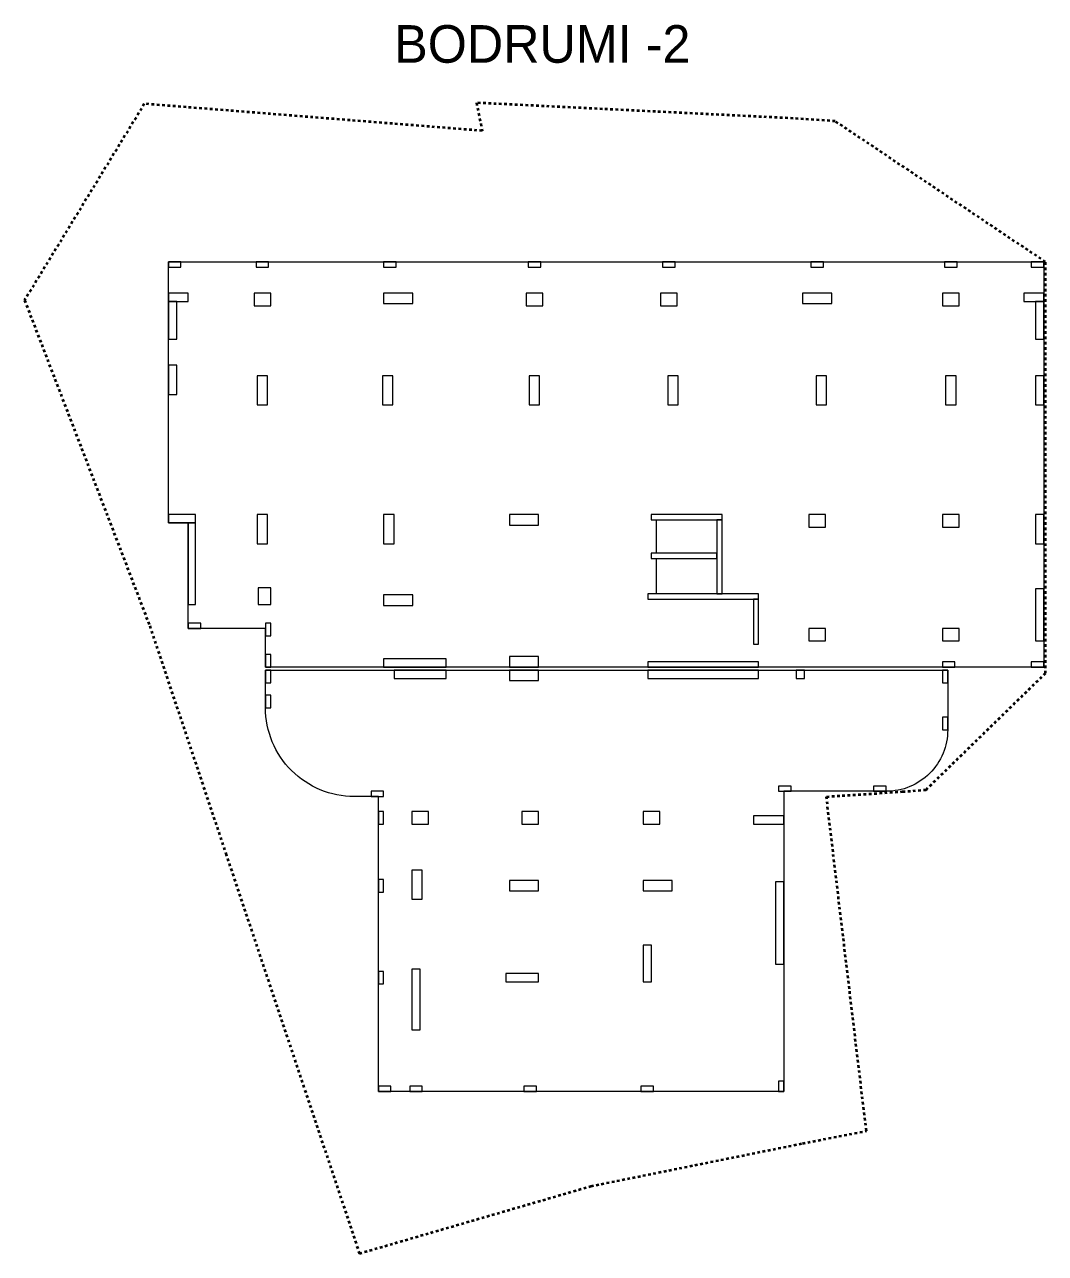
# Model space of a CAD drawing. Header units: millimetres. Extents: x 183280 to 521041, y -188189 to -122473.
# Drawn here: x 295957 to 344813, y -188189 to -129357 of the extents above; entities that cross this region are included whole.
import ezdxf

# ---------------------------------------------------------------- set-up
doc = ezdxf.new("R2010")
doc.units = ezdxf.units.MM
doc.header["$MEASUREMENT"] = 0
doc.linetypes.add('Dashed', pattern=[254, 127, -127])
doc.linetypes.add('Small Dashed', pattern=[169.333333, 84.666667, -84.666667])
for name, color, linetype, lineweight, true_color in [('2D Drafting - General_Pen_No__88', 7, 'Continuous', 20, 0xfd4435), ('A - Akset_Pen_No__8', 7, 'Continuous', 35, 0xa80f02), ('A - Bodrum -2 poliline_Pen_No__91', 171, 'Continuous', 13, 0xaaaaff), ('A - Kati karakteristik polyline_Pen_No__103', 7, 'Continuous', 13, 0xffcc99), ('A - Themeli_Pen_No__91', 171, 'Continuous', 13, 0xaaaaff)]:
    doc.layers.add(name, color=color, linetype=linetype, lineweight=lineweight, true_color=true_color)
doc.layers.add('A - Shtyllat', color=7, linetype='Continuous')
doc.layers.add('A - Shtyllat_Pen_No__20', color=1, linetype='Continuous', lineweight=0)
doc.styles.add('GENERATED_STYLE_2', font='GOTHIC.TTF')

# ---------------------------------------------------------------- blocks, each defined once
blk = doc.blocks.new('Column_165', base_point=(340288, -142516))
at = {"layer": 'A - Shtyllat_Pen_No__20', "color": 1, "linetype": 'Continuous', "lineweight": 0, "flags": 128}
blk.add_lwpolyline([(340688, -142816), (340688, -142216), (339888, -142216), (339888, -142816)], close=True, dxfattribs=at)
blk = doc.blocks.new('Column_166', base_point=(326988, -146866))
at = {"layer": 'A - Shtyllat_Pen_No__20', "color": 1, "linetype": 'Continuous', "lineweight": 0, "flags": 128}
blk.add_lwpolyline([(327238, -146166), (326738, -146166), (326738, -147566), (327238, -147566)], close=True, dxfattribs=at)
blk = doc.blocks.new('Column_167', base_point=(344538, -157616))
at = {"layer": 'A - Shtyllat_Pen_No__20', "color": 1, "linetype": 'Continuous', "lineweight": 0, "flags": 128}
blk.add_lwpolyline([(344738, -156366), (344338, -156366), (344338, -158866), (344738, -158866)], close=True, dxfattribs=at)
blk = doc.blocks.new('Column_168', base_point=(333888, -153116))
at = {"layer": 'A - Shtyllat_Pen_No__20', "color": 1, "linetype": 'Continuous', "lineweight": 0, "flags": 128}
blk.add_lwpolyline([(333488, -152816), (333488, -153416), (334288, -153416), (334288, -152816)], close=True, dxfattribs=at)
blk = doc.blocks.new('Column_169', base_point=(326788, -142516))
at = {"layer": 'A - Shtyllat_Pen_No__20', "color": 1, "linetype": 'Continuous', "lineweight": 0, "flags": 128}
blk.add_lwpolyline([(326388, -142216), (326388, -142816), (327188, -142816), (327188, -142216)], close=True, dxfattribs=at)
blk = doc.blocks.new('Column_170', base_point=(320158, -167336))
at = {"layer": 'A - Shtyllat_Pen_No__20', "color": 1, "linetype": 'Continuous', "lineweight": 0, "flags": 128}
blk.add_lwpolyline([(320558, -167636), (320558, -167036), (319758, -167036), (319758, -167636)], close=True, dxfattribs=at)
blk = doc.blocks.new('Column_171', base_point=(319858, -170586))
at = {"layer": 'A - Shtyllat_Pen_No__20', "color": 1, "linetype": 'Continuous', "lineweight": 0, "flags": 128}
blk.add_lwpolyline([(320558, -170836), (320558, -170336), (319158, -170336), (319158, -170836)], close=True, dxfattribs=at)
blk = doc.blocks.new('Column_172', base_point=(330963, -157941))
at = {"layer": 'A - Shtyllat_Pen_No__20', "color": 1, "linetype": 'Continuous', "lineweight": 0, "flags": 128}
blk.add_lwpolyline([(331088, -156866), (330838, -156866), (330838, -159016), (331088, -159016)], close=True, dxfattribs=at)
blk = doc.blocks.new('Column_173', base_point=(319858, -159866))
at = {"layer": 'A - Shtyllat_Pen_No__20', "color": 1, "linetype": 'Continuous', "lineweight": 0, "flags": 128}
blk.add_lwpolyline([(320558, -160116), (320558, -159616), (319158, -159616), (319158, -160116)], close=True, dxfattribs=at)
blk = doc.blocks.new('Column_174', base_point=(327638, -152941))
at = {"layer": 'A - Shtyllat_Pen_No__20', "color": 1, "linetype": 'Continuous', "lineweight": 0, "flags": 128}
blk.add_lwpolyline([(325938, -152816), (325938, -153066), (329338, -153066), (329338, -152816)], close=True, dxfattribs=at)
blk = doc.blocks.new('Column_175', base_point=(325958, -167336))
at = {"layer": 'A - Shtyllat_Pen_No__20', "color": 1, "linetype": 'Continuous', "lineweight": 0, "flags": 128}
blk.add_lwpolyline([(326358, -167636), (326358, -167036), (325558, -167036), (325558, -167636)], close=True, dxfattribs=at)
blk = doc.blocks.new('Column_176', base_point=(303313, -142416))
at = {"layer": 'A - Shtyllat_Pen_No__20', "color": 1, "linetype": 'Continuous', "lineweight": 0, "flags": 128}
blk.add_lwpolyline([(303788, -142616), (303788, -142216), (302838, -142216), (302838, -142616)], close=True, dxfattribs=at)
blk = doc.blocks.new('Column_177', base_point=(313013, -167336))
at = {"layer": 'A - Shtyllat_Pen_No__20', "color": 1, "linetype": 'Continuous', "lineweight": 0, "flags": 128}
blk.add_lwpolyline([(312888, -167036), (312888, -167636), (313138, -167636), (313138, -167036)], close=True, dxfattribs=at)
blk = doc.blocks.new('Column_178', base_point=(336888, -165941))
at = {"layer": 'A - Shtyllat_Pen_No__20', "color": 1, "linetype": 'Continuous', "lineweight": 0, "flags": 128}
blk.add_lwpolyline([(337188, -165816), (336588, -165816), (336588, -166066), (337188, -166066)], close=True, dxfattribs=at)
blk = doc.blocks.new('Column_179', base_point=(319773, -174985))
at = {"layer": 'A - Shtyllat_Pen_No__20', "color": 1, "linetype": 'Continuous', "lineweight": 0, "flags": 128}
blk.add_lwpolyline([(320558, -175185), (320558, -174785), (318988, -174785), (318988, -175185)], close=True, dxfattribs=at)
blk = doc.blocks.new('Column_180', base_point=(344538, -143516))
at = {"layer": 'A - Shtyllat_Pen_No__20', "color": 1, "linetype": 'Continuous', "lineweight": 0, "flags": 128}
blk.add_lwpolyline([(344738, -142616), (344338, -142616), (344338, -144416), (344738, -144416)], close=True, dxfattribs=at)
blk = doc.blocks.new('Column_181', base_point=(326788, -140841))
at = {"layer": 'A - Shtyllat_Pen_No__20', "color": 1, "linetype": 'Continuous', "lineweight": 0, "flags": 128}
blk.add_lwpolyline([(327088, -140716), (326488, -140716), (326488, -140966), (327088, -140966)], close=True, dxfattribs=at)
blk = doc.blocks.new('Column_182', base_point=(307338, -153516))
at = {"layer": 'A - Shtyllat_Pen_No__20', "color": 1, "linetype": 'Continuous', "lineweight": 0, "flags": 128}
blk.add_lwpolyline([(307588, -152816), (307088, -152816), (307088, -154216), (307588, -154216)], close=True, dxfattribs=at)
blk = doc.blocks.new('Column_183', base_point=(303038, -143516))
at = {"layer": 'A - Shtyllat_Pen_No__20', "color": 1, "linetype": 'Continuous', "lineweight": 0, "flags": 128}
blk.add_lwpolyline([(303238, -142616), (302838, -142616), (302838, -144416), (303238, -144416)], close=True, dxfattribs=at)
blk = doc.blocks.new('Column_184', base_point=(340288, -146866))
at = {"layer": 'A - Shtyllat_Pen_No__20', "color": 1, "linetype": 'Continuous', "lineweight": 0, "flags": 128}
blk.add_lwpolyline([(340538, -146166), (340038, -146166), (340038, -147566), (340538, -147566)], close=True, dxfattribs=at)
blk = doc.blocks.new('Column_185', base_point=(332088, -172373))
at = {"layer": 'A - Shtyllat_Pen_No__20', "color": 1, "linetype": 'Continuous', "lineweight": 0, "flags": 128}
blk.add_lwpolyline([(332288, -170398), (331888, -170398), (331888, -174348), (332288, -174348)], close=True, dxfattribs=at)
blk = doc.blocks.new('Column_186', base_point=(344438, -140841))
at = {"layer": 'A - Shtyllat_Pen_No__20', "color": 1, "linetype": 'Continuous', "lineweight": 0, "flags": 128}
blk.add_lwpolyline([(344738, -140716), (344138, -140716), (344138, -140966), (344738, -140966)], close=True, dxfattribs=at)
blk = doc.blocks.new('Column_187', base_point=(314688, -176036))
at = {"layer": 'A - Shtyllat_Pen_No__20', "color": 1, "linetype": 'Continuous', "lineweight": 0, "flags": 128}
blk.add_lwpolyline([(314888, -174581), (314488, -174581), (314488, -177491), (314888, -177491)], close=True, dxfattribs=at)
blk = doc.blocks.new('Column_188', base_point=(320358, -140841))
at = {"layer": 'A - Shtyllat_Pen_No__20', "color": 1, "linetype": 'Continuous', "lineweight": 0, "flags": 128}
blk.add_lwpolyline([(320658, -140716), (320058, -140716), (320058, -140966), (320658, -140966)], close=True, dxfattribs=at)
blk = doc.blocks.new('Column_189', base_point=(312840, -166191))
at = {"layer": 'A - Shtyllat_Pen_No__20', "color": 1, "linetype": 'Continuous', "lineweight": 0, "flags": 128}
blk.add_lwpolyline([(312540, -166066), (312540, -166316), (313140, -166316), (313140, -166066)], close=True, dxfattribs=at)
blk = doc.blocks.new('Column_190', base_point=(307338, -146866))
at = {"layer": 'A - Shtyllat_Pen_No__20', "color": 1, "linetype": 'Continuous', "lineweight": 0, "flags": 128}
blk.add_lwpolyline([(307588, -146166), (307088, -146166), (307088, -147566), (307588, -147566)], close=True, dxfattribs=at)
blk = doc.blocks.new('Column_191', base_point=(314888, -160466))
at = {"layer": 'A - Shtyllat_Pen_No__20', "color": 1, "linetype": 'Continuous', "lineweight": 0, "flags": 128}
blk.add_lwpolyline([(316138, -160666), (316138, -160266), (313638, -160266), (313638, -160666)], close=True, dxfattribs=at)
blk = doc.blocks.new('Column_192', base_point=(333888, -140841))
at = {"layer": 'A - Shtyllat_Pen_No__20', "color": 1, "linetype": 'Continuous', "lineweight": 0, "flags": 128}
blk.add_lwpolyline([(334188, -140716), (333588, -140716), (333588, -140966), (334188, -140966)], close=True, dxfattribs=at)
blk = doc.blocks.new('Column_193', base_point=(329213, -154841))
at = {"layer": 'A - Shtyllat_Pen_No__20', "color": 1, "linetype": 'Continuous', "lineweight": 0, "flags": 128}
blk.add_lwpolyline([(329338, -153066), (329088, -153066), (329088, -156616), (329338, -156616)], close=True, dxfattribs=at)
blk = doc.blocks.new('Column_194', base_point=(325758, -174310))
at = {"layer": 'A - Shtyllat_Pen_No__20', "color": 1, "linetype": 'Continuous', "lineweight": 0, "flags": 128}
blk.add_lwpolyline([(325958, -173435), (325558, -173435), (325558, -175185), (325958, -175185)], close=True, dxfattribs=at)
blk = doc.blocks.new('Column_195', base_point=(344263, -142416))
at = {"layer": 'A - Shtyllat_Pen_No__20', "color": 1, "linetype": 'Continuous', "lineweight": 0, "flags": 128}
blk.add_lwpolyline([(344738, -142616), (344738, -142216), (343788, -142216), (343788, -142616)], close=True, dxfattribs=at)
blk = doc.blocks.new('Column_196', base_point=(328438, -160466))
at = {"layer": 'A - Shtyllat_Pen_No__20', "color": 1, "linetype": 'Continuous', "lineweight": 0, "flags": 128}
blk.add_lwpolyline([(325788, -160266), (325788, -160666), (331088, -160666), (331088, -160266)], close=True, dxfattribs=at)
blk = doc.blocks.new('Column_197', base_point=(314888, -167336))
at = {"layer": 'A - Shtyllat_Pen_No__20', "color": 1, "linetype": 'Continuous', "lineweight": 0, "flags": 128}
blk.add_lwpolyline([(314488, -167036), (314488, -167636), (315288, -167636), (315288, -167036)], close=True, dxfattribs=at)
blk = doc.blocks.new('Column_198', base_point=(331563, -167436))
at = {"layer": 'A - Shtyllat_Pen_No__20', "color": 1, "linetype": 'Continuous', "lineweight": 0, "flags": 128}
blk.add_lwpolyline([(332288, -167636), (332288, -167236), (330838, -167236), (330838, -167636)], close=True, dxfattribs=at)
blk = doc.blocks.new('Column_199', base_point=(332338, -165941))
at = {"layer": 'A - Shtyllat_Pen_No__20', "color": 1, "linetype": 'Continuous', "lineweight": 0, "flags": 128}
blk.add_lwpolyline([(332638, -165816), (332038, -165816), (332038, -166066), (332638, -166066)], close=True, dxfattribs=at)
blk = doc.blocks.new('Column_200', base_point=(313438, -140841))
at = {"layer": 'A - Shtyllat_Pen_No__20', "color": 1, "linetype": 'Continuous', "lineweight": 0, "flags": 128}
blk.add_lwpolyline([(313738, -140716), (313138, -140716), (313138, -140966), (313738, -140966)], close=True, dxfattribs=at)
blk = doc.blocks.new('Column_201', base_point=(313838, -156916))
at = {"layer": 'A - Shtyllat_Pen_No__20', "color": 1, "linetype": 'Continuous', "lineweight": 0, "flags": 128}
blk.add_lwpolyline([(314538, -157166), (314538, -156666), (313138, -156666), (313138, -157166)], close=True, dxfattribs=at)
blk = doc.blocks.new('Column_202', base_point=(313838, -142466))
at = {"layer": 'A - Shtyllat_Pen_No__20', "color": 1, "linetype": 'Continuous', "lineweight": 0, "flags": 128}
blk.add_lwpolyline([(314538, -142716), (314538, -142216), (313138, -142216), (313138, -142716)], close=True, dxfattribs=at)
blk = doc.blocks.new('Column_203', base_point=(340186, -159991))
at = {"layer": 'A - Shtyllat_Pen_No__20', "color": 1, "linetype": 'Continuous', "lineweight": 0, "flags": 128}
blk.add_lwpolyline([(340486, -159866), (339886, -159866), (339886, -160116), (340486, -160116)], close=True, dxfattribs=at)
blk = doc.blocks.new('Column_204', base_point=(313388, -153516))
at = {"layer": 'A - Shtyllat_Pen_No__20', "color": 1, "linetype": 'Continuous', "lineweight": 0, "flags": 128}
blk.add_lwpolyline([(313638, -152816), (313138, -152816), (313138, -154216), (313638, -154216)], close=True, dxfattribs=at)
blk = doc.blocks.new('Column_205', base_point=(319858, -160516))
at = {"layer": 'A - Shtyllat_Pen_No__20', "color": 1, "linetype": 'Continuous', "lineweight": 0, "flags": 128}
blk.add_lwpolyline([(320558, -160766), (320558, -160266), (319158, -160266), (319158, -160766)], close=True, dxfattribs=at)
blk = doc.blocks.new('Column_206', base_point=(327513, -154791))
at = {"layer": 'A - Shtyllat_Pen_No__20', "color": 1, "linetype": 'Continuous', "lineweight": 0, "flags": 128}
blk.add_lwpolyline([(325938, -154666), (325938, -154916), (329088, -154916), (329088, -154666)], close=True, dxfattribs=at)
blk = doc.blocks.new('Column_207', base_point=(333888, -142466))
at = {"layer": 'A - Shtyllat_Pen_No__20', "color": 1, "linetype": 'Continuous', "lineweight": 0, "flags": 128}
blk.add_lwpolyline([(334588, -142716), (334588, -142216), (333188, -142216), (333188, -142716)], close=True, dxfattribs=at)
blk = doc.blocks.new('Column_208', base_point=(304088, -158141))
at = {"layer": 'A - Shtyllat_Pen_No__20', "color": 1, "linetype": 'Continuous', "lineweight": 0, "flags": 128}
blk.add_lwpolyline([(303788, -158266), (304388, -158266), (304388, -158016), (303788, -158016)], close=True, dxfattribs=at)
blk = doc.blocks.new('Column_209', base_point=(313013, -174985))
at = {"layer": 'A - Shtyllat_Pen_No__20', "color": 1, "linetype": 'Continuous', "lineweight": 0, "flags": 128}
blk.add_lwpolyline([(312888, -174685), (312888, -175285), (313138, -175285), (313138, -174685)], close=True, dxfattribs=at)
blk = doc.blocks.new('Column_210', base_point=(340013, -162816))
at = {"layer": 'A - Shtyllat_Pen_No__20', "color": 1, "linetype": 'Continuous', "lineweight": 0, "flags": 128}
blk.add_lwpolyline([(339888, -162516), (339888, -163116), (340138, -163116), (340138, -162516)], close=True, dxfattribs=at)
blk = doc.blocks.new('Column_211', base_point=(340288, -153116))
at = {"layer": 'A - Shtyllat_Pen_No__20', "color": 1, "linetype": 'Continuous', "lineweight": 0, "flags": 128}
blk.add_lwpolyline([(339888, -152816), (339888, -153416), (340688, -153416), (340688, -152816)], close=True, dxfattribs=at)
blk = doc.blocks.new('Column_212', base_point=(326258, -170586))
at = {"layer": 'A - Shtyllat_Pen_No__20', "color": 1, "linetype": 'Continuous', "lineweight": 0, "flags": 128}
blk.add_lwpolyline([(326958, -170836), (326958, -170336), (325558, -170336), (325558, -170836)], close=True, dxfattribs=at)
blk = doc.blocks.new('Column_213', base_point=(303488, -153016))
at = {"layer": 'A - Shtyllat_Pen_No__20', "color": 1, "linetype": 'Continuous', "lineweight": 0, "flags": 128}
blk.add_lwpolyline([(302838, -152816), (302838, -153216), (304138, -153216), (304138, -152816)], close=True, dxfattribs=at)
blk = doc.blocks.new('Column_214', base_point=(332163, -180185))
at = {"layer": 'A - Shtyllat_Pen_No__20', "color": 1, "linetype": 'Continuous', "lineweight": 0, "flags": 128}
blk.add_lwpolyline([(332038, -179935), (332038, -180435), (332288, -180435), (332288, -179935)], close=True, dxfattribs=at)
blk = doc.blocks.new('Column_215', base_point=(307338, -140841))
at = {"layer": 'A - Shtyllat_Pen_No__20', "color": 1, "linetype": 'Continuous', "lineweight": 0, "flags": 128}
blk.add_lwpolyline([(307638, -140716), (307038, -140716), (307038, -140966), (307638, -140966)], close=True, dxfattribs=at)
blk = doc.blocks.new('Column_216', base_point=(319858, -153066))
at = {"layer": 'A - Shtyllat_Pen_No__20', "color": 1, "linetype": 'Continuous', "lineweight": 0, "flags": 128}
blk.add_lwpolyline([(320558, -153316), (320558, -152816), (319158, -152816), (319158, -153316)], close=True, dxfattribs=at)
blk = doc.blocks.new('Column_217', base_point=(328438, -156741))
at = {"layer": 'A - Shtyllat_Pen_No__20', "color": 1, "linetype": 'Continuous', "lineweight": 0, "flags": 128}
blk.add_lwpolyline([(325788, -156616), (325788, -156866), (331088, -156866), (331088, -156616)], close=True, dxfattribs=at)
blk = doc.blocks.new('Column_218', base_point=(340013, -160566))
at = {"layer": 'A - Shtyllat_Pen_No__20', "color": 1, "linetype": 'Continuous', "lineweight": 0, "flags": 128}
blk.add_lwpolyline([(339888, -160266), (339888, -160866), (340138, -160866), (340138, -160266)], close=True, dxfattribs=at)
blk = doc.blocks.new('Column_219', base_point=(344538, -153516))
at = {"layer": 'A - Shtyllat_Pen_No__20', "color": 1, "linetype": 'Continuous', "lineweight": 0, "flags": 128}
blk.add_lwpolyline([(344738, -152816), (344338, -152816), (344338, -154216), (344738, -154216)], close=True, dxfattribs=at)
blk = doc.blocks.new('Column_220', base_point=(303038, -146366))
at = {"layer": 'A - Shtyllat_Pen_No__20', "color": 1, "linetype": 'Continuous', "lineweight": 0, "flags": 128}
blk.add_lwpolyline([(303238, -145666), (302838, -145666), (302838, -147066), (303238, -147066)], close=True, dxfattribs=at)
blk = doc.blocks.new('Column_221', base_point=(307613, -161766))
at = {"layer": 'A - Shtyllat_Pen_No__20', "color": 1, "linetype": 'Continuous', "lineweight": 0, "flags": 128}
blk.add_lwpolyline([(307488, -161466), (307488, -162066), (307738, -162066), (307738, -161466)], close=True, dxfattribs=at)
blk = doc.blocks.new('Column_222', base_point=(307613, -160566))
at = {"layer": 'A - Shtyllat_Pen_No__20', "color": 1, "linetype": 'Continuous', "lineweight": 0, "flags": 128}
blk.add_lwpolyline([(307488, -160266), (307488, -160866), (307738, -160866), (307738, -160266)], close=True, dxfattribs=at)
blk = doc.blocks.new('Column_223', base_point=(313338, -146866))
at = {"layer": 'A - Shtyllat_Pen_No__20', "color": 1, "linetype": 'Continuous', "lineweight": 0, "flags": 128}
blk.add_lwpolyline([(313588, -146166), (313088, -146166), (313088, -147566), (313588, -147566)], close=True, dxfattribs=at)
blk = doc.blocks.new('Column_224', base_point=(314738, -170536))
at = {"layer": 'A - Shtyllat_Pen_No__20', "color": 1, "linetype": 'Continuous', "lineweight": 0, "flags": 128}
blk.add_lwpolyline([(314488, -171236), (314988, -171236), (314988, -169836), (314488, -169836)], close=True, dxfattribs=at)
blk = doc.blocks.new('Column_225', base_point=(325758, -180310))
at = {"layer": 'A - Shtyllat_Pen_No__20', "color": 1, "linetype": 'Continuous', "lineweight": 0, "flags": 128}
blk.add_lwpolyline([(326058, -180185), (325458, -180185), (325458, -180435), (326058, -180435)], close=True, dxfattribs=at)
blk = doc.blocks.new('Column_226', base_point=(303138, -140841))
at = {"layer": 'A - Shtyllat_Pen_No__20', "color": 1, "linetype": 'Continuous', "lineweight": 0, "flags": 128}
blk.add_lwpolyline([(303438, -140716), (302838, -140716), (302838, -140966), (303438, -140966)], close=True, dxfattribs=at)
blk = doc.blocks.new('Column_227', base_point=(313188, -180310))
at = {"layer": 'A - Shtyllat_Pen_No__20', "color": 1, "linetype": 'Continuous', "lineweight": 0, "flags": 128}
blk.add_lwpolyline([(312888, -180185), (312888, -180435), (313488, -180435), (313488, -180185)], close=True, dxfattribs=at)
blk = doc.blocks.new('Column_228', base_point=(333088, -160466))
at = {"layer": 'A - Shtyllat_Pen_No__20', "color": 1, "linetype": 'Continuous', "lineweight": 0, "flags": 128}
blk.add_lwpolyline([(333288, -160266), (332888, -160266), (332888, -160666), (333288, -160666)], close=True, dxfattribs=at)
blk = doc.blocks.new('Column_229', base_point=(344438, -159991))
at = {"layer": 'A - Shtyllat_Pen_No__20', "color": 1, "linetype": 'Continuous', "lineweight": 0, "flags": 128}
blk.add_lwpolyline([(344738, -159866), (344138, -159866), (344138, -160116), (344738, -160116)], close=True, dxfattribs=at)
blk = doc.blocks.new('Column_230', base_point=(307613, -158316))
at = {"layer": 'A - Shtyllat_Pen_No__20', "color": 1, "linetype": 'Continuous', "lineweight": 0, "flags": 128}
blk.add_lwpolyline([(307488, -158016), (307488, -158616), (307738, -158616), (307738, -158016)], close=True, dxfattribs=at)
blk = doc.blocks.new('Column_231', base_point=(344538, -146866))
at = {"layer": 'A - Shtyllat_Pen_No__20', "color": 1, "linetype": 'Continuous', "lineweight": 0, "flags": 128}
blk.add_lwpolyline([(344738, -146166), (344338, -146166), (344338, -147566), (344738, -147566)], close=True, dxfattribs=at)
blk = doc.blocks.new('Column_232', base_point=(307338, -142516))
at = {"layer": 'A - Shtyllat_Pen_No__20', "color": 1, "linetype": 'Continuous', "lineweight": 0, "flags": 128}
blk.add_lwpolyline([(306938, -142216), (306938, -142816), (307738, -142816), (307738, -142216)], close=True, dxfattribs=at)
blk = doc.blocks.new('Column_233', base_point=(320158, -180310))
at = {"layer": 'A - Shtyllat_Pen_No__20', "color": 1, "linetype": 'Continuous', "lineweight": 0, "flags": 128}
blk.add_lwpolyline([(320458, -180185), (319858, -180185), (319858, -180435), (320458, -180435)], close=True, dxfattribs=at)
blk = doc.blocks.new('Column_234', base_point=(307613, -159816))
at = {"layer": 'A - Shtyllat_Pen_No__20', "color": 1, "linetype": 'Continuous', "lineweight": 0, "flags": 128}
blk.add_lwpolyline([(307488, -159516), (307488, -160116), (307738, -160116), (307738, -159516)], close=True, dxfattribs=at)
blk = doc.blocks.new('Column_235', base_point=(313013, -170586))
at = {"layer": 'A - Shtyllat_Pen_No__20', "color": 1, "linetype": 'Continuous', "lineweight": 0, "flags": 128}
blk.add_lwpolyline([(312888, -170286), (312888, -170886), (313138, -170886), (313138, -170286)], close=True, dxfattribs=at)
blk = doc.blocks.new('Column_236', base_point=(334088, -146866))
at = {"layer": 'A - Shtyllat_Pen_No__20', "color": 1, "linetype": 'Continuous', "lineweight": 0, "flags": 128}
blk.add_lwpolyline([(334338, -146166), (333838, -146166), (333838, -147566), (334338, -147566)], close=True, dxfattribs=at)
blk = doc.blocks.new('Column_237', base_point=(340288, -158566))
at = {"layer": 'A - Shtyllat_Pen_No__20', "color": 1, "linetype": 'Continuous', "lineweight": 0, "flags": 128}
blk.add_lwpolyline([(340688, -158866), (340688, -158266), (339888, -158266), (339888, -158866)], close=True, dxfattribs=at)
blk = doc.blocks.new('Column_238', base_point=(328438, -159991))
at = {"layer": 'A - Shtyllat_Pen_No__20', "color": 1, "linetype": 'Continuous', "lineweight": 0, "flags": 128}
blk.add_lwpolyline([(325788, -159866), (325788, -160116), (331088, -160116), (331088, -159866)], close=True, dxfattribs=at)
blk = doc.blocks.new('Column_239', base_point=(320358, -146866))
at = {"layer": 'A - Shtyllat_Pen_No__20', "color": 1, "linetype": 'Continuous', "lineweight": 0, "flags": 128}
blk.add_lwpolyline([(320608, -146166), (320108, -146166), (320108, -147566), (320608, -147566)], close=True, dxfattribs=at)
blk = doc.blocks.new('Column_240', base_point=(314638, -159916))
at = {"layer": 'A - Shtyllat_Pen_No__20', "color": 1, "linetype": 'Continuous', "lineweight": 0, "flags": 128}
blk.add_lwpolyline([(316138, -160116), (316138, -159716), (313138, -159716), (313138, -160116)], close=True, dxfattribs=at)
blk = doc.blocks.new('Column_241', base_point=(333888, -158566))
at = {"layer": 'A - Shtyllat_Pen_No__20', "color": 1, "linetype": 'Continuous', "lineweight": 0, "flags": 128}
blk.add_lwpolyline([(334288, -158866), (334288, -158266), (333488, -158266), (333488, -158866)], close=True, dxfattribs=at)
blk = doc.blocks.new('Column_242', base_point=(320358, -142516))
at = {"layer": 'A - Shtyllat_Pen_No__20', "color": 1, "linetype": 'Continuous', "lineweight": 0, "flags": 128}
blk.add_lwpolyline([(319958, -142216), (319958, -142816), (320758, -142816), (320758, -142216)], close=True, dxfattribs=at)
blk = doc.blocks.new('Column_243', base_point=(314688, -180310))
at = {"layer": 'A - Shtyllat_Pen_No__20', "color": 1, "linetype": 'Continuous', "lineweight": 0, "flags": 128}
blk.add_lwpolyline([(314988, -180185), (314388, -180185), (314388, -180435), (314988, -180435)], close=True, dxfattribs=at)
blk = doc.blocks.new('Column_244', base_point=(340288, -140841))
at = {"layer": 'A - Shtyllat_Pen_No__20', "color": 1, "linetype": 'Continuous', "lineweight": 0, "flags": 128}
blk.add_lwpolyline([(340588, -140716), (339988, -140716), (339988, -140966), (340588, -140966)], close=True, dxfattribs=at)
blk = doc.blocks.new('Column_245', base_point=(303963, -155166))
at = {"layer": 'A - Shtyllat_Pen_No__20', "color": 1, "linetype": 'Continuous', "lineweight": 0, "flags": 128}
blk.add_lwpolyline([(304138, -153216), (303788, -153216), (303788, -157116), (304138, -157116)], close=True, dxfattribs=at)
blk = doc.blocks.new('Column_246', base_point=(307438, -156716))
at = {"layer": 'A - Shtyllat_Pen_No__20', "color": 1, "linetype": 'Continuous', "lineweight": 0, "flags": 128}
blk.add_lwpolyline([(307138, -157116), (307738, -157116), (307738, -156316), (307138, -156316)], close=True, dxfattribs=at)

msp = doc.modelspace()

# ---------------------------------------------------------------- linework, layer by layer
at = {"layer": 'A - Akset_Pen_No__8', "color": 14, "linetype": 'Dashed', "lineweight": 35, "true_color": 0xa80f02}
msp.add_lwpolyline([(295957, -142551), (296502, -143968), (301948, -158150), (305587, -169043), (311983, -188189), (323062, -184968), (333188, -182922), (336243, -182324), (334333, -166322), (337970, -166081), (339100, -165989), (344813, -160416), (344813, -140716), (334749, -133982), (332741, -133847), (317580, -133103), (317862, -134443), (301687, -133151)], close=True, dxfattribs=at)
at = {"layer": 'A - Bodrum -2 poliline_Pen_No__91', "color": 161, "linetype": 'Continuous', "lineweight": 13, "true_color": 0xaaaaff}
msp.add_lwpolyline([(307488, -160116), (307488, -158266), (303788, -158266), (303788, -153216), (302838, -153216), (302838, -140716), (344738, -140716), (344738, -160116)], close=True, dxfattribs=at)
msp.add_lwpolyline([(332288, -180435), (312888, -180435), (312888, -166316), (311738, -166316, -0.414214), (307488, -162066), (307488, -160266), (340138, -160266), (340138, -163116, -0.414229), (337188, -166066), (332288, -166066)], format="xyb", close=True, dxfattribs=at)
at = {"layer": 'A - Kati karakteristik polyline_Pen_No__103', "color": 31, "linetype": 'Small Dashed', "lineweight": 13, "true_color": 0xffcc99}
msp.add_lwpolyline([(344738, -158866), (344738, -160116), (331088, -160116)], dxfattribs=at)
at = {"layer": 'A - Themeli_Pen_No__91', "color": 161, "linetype": 'Continuous', "lineweight": 13, "true_color": 0xaaaaff}
for points in [[(326188, -153066), (326188, -154666)], [(326188, -154916), (326188, -156616)]]:
    msp.add_lwpolyline(points, dxfattribs=at)

# ---------------------------------------------------------------- block references
at = {"layer": 'A - Shtyllat', "color": 1, "lineweight": 0}
for name, p in [('Column_226', (303138, -140841)), ('Column_215', (307338, -140841)), ('Column_200', (313438, -140841)), ('Column_188', (320358, -140841)), ('Column_181', (326788, -140841)), ('Column_192', (333888, -140841)), ('Column_244', (340288, -140841)), ('Column_186', (344438, -140841)), ('Column_176', (303313, -142416)), ('Column_232', (307338, -142516)), ('Column_202', (313838, -142466)), ('Column_242', (320358, -142516)), ('Column_169', (326788, -142516)), ('Column_207', (333888, -142466)), ('Column_165', (340288, -142516)), ('Column_195', (344263, -142416)), ('Column_183', (303038, -143516)), ('Column_180', (344538, -143516)), ('Column_220', (303038, -146366)), ('Column_190', (307338, -146866)), ('Column_223', (313338, -146866)), ('Column_239', (320358, -146866)), ('Column_166', (326988, -146866)), ('Column_236', (334088, -146866)), ('Column_184', (340288, -146866)), ('Column_231', (344538, -146866)), ('Column_213', (303488, -153016)), ('Column_182', (307338, -153516)), ('Column_204', (313388, -153516)), ('Column_216', (319858, -153066)), ('Column_174', (327638, -152941)), ('Column_168', (333888, -153116)), ('Column_211', (340288, -153116)), ('Column_219', (344538, -153516)), ('Column_245', (303963, -155166)), ('Column_193', (329213, -154841)), ('Column_206', (327513, -154791)), ('Column_246', (307438, -156716)), ('Column_167', (344538, -157616)), ('Column_201', (313838, -156916)), ('Column_217', (328438, -156741)), ('Column_172', (330963, -157941)), ('Column_208', (304088, -158141)), ('Column_230', (307613, -158316)), ('Column_241', (333888, -158566)), ('Column_237', (340288, -158566)), ('Column_234', (307613, -159816)), ('Column_240', (314638, -159916)), ('Column_173', (319858, -159866)), ('Column_238', (328438, -159991)), ('Column_203', (340186, -159991)), ('Column_229', (344438, -159991)), ('Column_222', (307613, -160566)), ('Column_191', (314888, -160466)), ('Column_205', (319858, -160516)), ('Column_196', (328438, -160466)), ('Column_228', (333088, -160466)), ('Column_218', (340013, -160566)), ('Column_221', (307613, -161766)), ('Column_210', (340013, -162816)), ('Column_199', (332338, -165941)), ('Column_178', (336888, -165941)), ('Column_189', (312840, -166191)), ('Column_177', (313013, -167336)), ('Column_197', (314888, -167336)), ('Column_170', (320158, -167336)), ('Column_175', (325958, -167336)), ('Column_198', (331563, -167436)), ('Column_224', (314738, -170536)), ('Column_235', (313013, -170586)), ('Column_171', (319858, -170586)), ('Column_212', (326258, -170586)), ('Column_185', (332088, -172373)), ('Column_194', (325758, -174310)), ('Column_209', (313013, -174985)), ('Column_187', (314688, -176036)), ('Column_179', (319773, -174985)), ('Column_214', (332163, -180185)), ('Column_227', (313188, -180310)), ('Column_243', (314688, -180310)), ('Column_233', (320158, -180310)), ('Column_225', (325758, -180310))]:
    msp.add_blockref(name, p, dxfattribs=at)

# ---------------------------------------------------------------- texts
at = {"layer": '2D Drafting - General_Pen_No__88', "color": 20, "linetype": 'Continuous', "lineweight": 20, "true_color": 0xfd4435, "insert": (320735, -131209), "char_height": 1800, "attachment_point": 8, "style": 'GENERATED_STYLE_2'}
msp.add_mtext('\\A1;{\\pqc;\\fCentury Gothic|b0|i0|c0|p34;BODRUMI -2}', dxfattribs=at)

doc.saveas('drawing.dxf')
